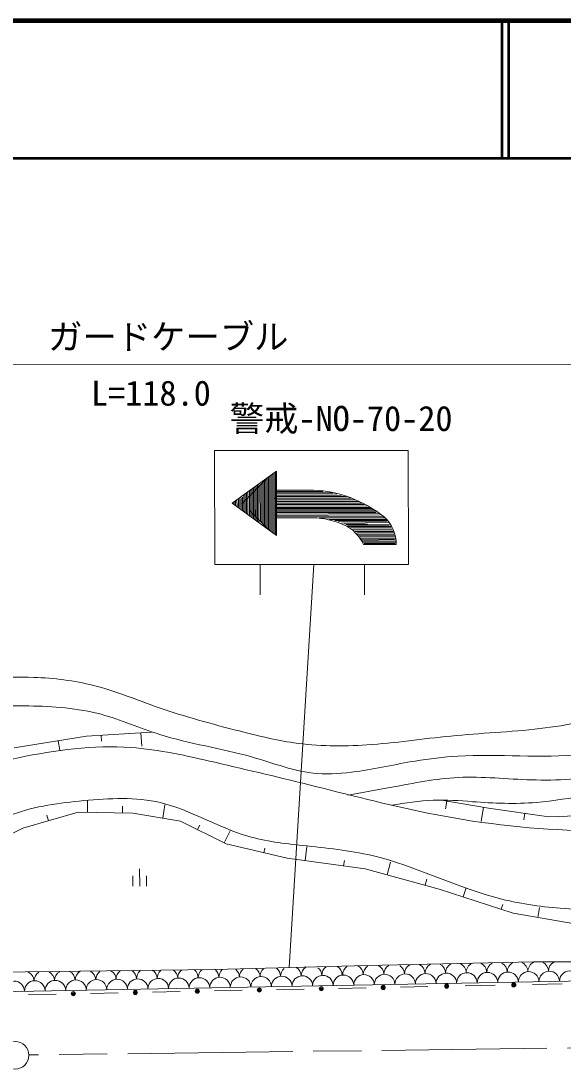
# Model space of a CAD drawing. Units: millimetres, scale not verified. Extents: x -199886483 to 680000, y -5525939 to 380000.
# Drawn here: x 262747 to 302212, y 303672 to 380000 of the extents above; entities that cross this region are included whole.
import ezdxf
from ezdxf.enums import TextEntityAlignment as Align

# ---------------------------------------------------------------- set-up
doc = ezdxf.new("R2010")
doc.units = ezdxf.units.MM
doc.header["$LTSCALE"] = 1000
doc.linetypes.add('CHAIN', pattern=[18.5, 12, -1.5, 3.5, -1.5])
for name, color, linetype, lineweight in [('M-BGD', 7, 'Continuous', 13), ('M-BMK-SRVR', 3, 'Continuous', 13), ('M-STR-STR1', 1, 'Continuous', 13), ('M-STR-STR3', 7, 'Continuous', 13), ('M-STR-STRC', 7, 'Continuous', 13), ('M-TTL', 2, 'Continuous', 140), ('M-TTL-LINE', 7, 'Continuous', 50)]:
    doc.layers.add(name, color=color, linetype=linetype, lineweight=lineweight)
doc.styles.add('ＭＳ ゴシック', font='')
doc.styles.get('ＭＳ ゴシック').set_extended_font_data('MS Gothic')

msp = doc.modelspace()

# ---------------------------------------------------------------- linework, layer by layer
at = {"layer": 'M-BGD'}
for p, q in [((267520, 327914), (272240, 328213)), ((262252, 327068), (267520, 327914)), ((265567, 326897), (265457, 327583)), ((268608, 327556), (268582, 327981)), ((271538, 327182), (271476, 328164)), ((267597, 323199), (267583, 322372)), ((273230, 322902), (273069, 321946)), ((296782, 322670), (293504, 323235)), ((293659, 322611), (293759, 323191)), ((262874, 321209), (266904, 322384)), ((264631, 322165), (264750, 321757)), ((266904, 322384), (270886, 322314)), ((270151, 322825), (270142, 322327)), ((270886, 322314), (274355, 321729)), ((296245, 321695), (296424, 322732)), ((301181, 322050), (296782, 322670)), ((299359, 321809), (299428, 322297)), ((307198, 322262), (301181, 322050)), ((274355, 321729), (277678, 320070)), ((275766, 321439), (275600, 321108)), ((258478, 319033), (262874, 321209)), ((277981, 321028), (277538, 320140)), ((277678, 320070), (282124, 319023)), ((283569, 319881), (283427, 318844)), ((280511, 319768), (280429, 319422)), ((282124, 319023), (287817, 318244)), ((286294, 318854), (286240, 318460)), ((289658, 318744), (289404, 317812)), ((270888, 317747), (270889, 316997)), ((271388, 318248), (271389, 316998)), ((271889, 316998), (271888, 317748)), ((287817, 318244), (293192, 316782)), ((292300, 317495), (292181, 317057)), ((293192, 316782), (298591, 315026)), ((295164, 316857), (294953, 316209)), ((297834, 315663), (297719, 315310)), ((300503, 315443), (300376, 314715)), ((298591, 315026), (303062, 314247)), ((300059, 311485), (287943, 311209)), ((306704, 311489), (300059, 311485)), ((276853, 310909), (260535, 310728)), ((287943, 311209), (276853, 310909)), ((318435, 310364), (246527, 309034)), ((265309, 309132), (263304, 309091)), ((269821, 309223), (267816, 309182)), ((274333, 309314), (272328, 309273)), ((278845, 309405), (276839, 309364)), ((283356, 309496), (281351, 309455)), ((287868, 309587), (285863, 309546)), ((292380, 309678), (290375, 309637)), ((297269, 309775), (295096, 309732)), ((302158, 309873), (299985, 309830))]:
    msp.add_line(p, q, dxfattribs=at)
for centre, radius in [((298627, 309802), 150), ((298627, 309802), 100), ((266563, 309157), 150), ((266563, 309157), 100), ((266563, 309157), 50), ((271074, 309248), 150), ((271074, 309248), 100), ((271074, 309248), 50), ((275586, 309339), 150), ((275586, 309339), 100), ((275586, 309339), 50), ((280098, 309430), 150), ((280098, 309430), 100), ((280098, 309430), 50), ((284610, 309521), 150), ((284610, 309521), 100), ((284610, 309521), 50), ((289121, 309612), 150), ((289121, 309612), 100), ((289121, 309612), 50), ((293738, 309705), 150), ((293738, 309705), 100), ((293738, 309705), 50), ((298627, 309802), 50)]:
    msp.add_circle(centre, radius, dxfattribs=at)
for centre, start, end in [((298905, 310751), 1.05945, 66.08123), ((300403, 310779), 116.84219, 181.05945), ((300403, 310779), 1.05945, 61.8624), ((301902, 310807), 118.3304, 181.05945), ((262945, 310057), 3.25289, 67.22748), ((264443, 310084), 121.42122, 178.86062), ((264443, 310084), 3.25289, 62.46868), ((265941, 310112), 119.94406, 178.86062), ((265941, 310112), 3.25289, 63.37432), ((267439, 310140), 120.11214, 178.86062), ((267439, 310140), 3.25289, 60.42241), ((268937, 310168), 127.09747, 178.86062), ((268937, 310168), 3.25289, 61.29608), ((270413, 310217), 126.62212, 180.66435), ((270413, 310217), 1.05945, 56.59432), ((271912, 310245), 129.83378, 181.05945), ((271912, 310245), 1.05945, 56.27196), ((273410, 310272), 129.97208, 181.05945), ((273410, 310272), 1.05945, 53.75847), ((274908, 310300), 130.3888, 181.05945), ((274908, 310300), 1.05945, 51.31958), ((276406, 310328), 130.5768, 181.05945), ((276406, 310328), 1.05945, 48.79092), ((277904, 310355), 132.14513, 181.05945), ((277904, 310355), 1.05945, 49.60524), ((279402, 310383), 130.32201, 181.05945), ((279402, 310383), 1.05945, 52.60265), ((280900, 310411), 131.92678, 181.05945), ((280900, 310411), 1.05945, 52.7683), ((282398, 310438), 131.80376, 181.05945), ((282398, 310438), 1.05945, 56.05326), ((283896, 310466), 123.32624, 181.05945), ((283896, 310466), 1.05945, 51.48822), ((285394, 310494), 124.30719, 181.05945), ((285394, 310494), 1.05945, 58.09524), ((286921, 310530), 125.74813, 181.05945), ((286921, 310530), 1.05945, 62.96777), ((288419, 310557), 125.4259, 181.05945), ((288419, 310557), 1.05945, 62.18182), ((289917, 310585), 121.99483, 181.05945), ((289917, 310585), 1.05945, 57.43403), ((291415, 310613), 119.43878, 181.05945), ((291415, 310613), 1.05945, 62.54414), ((292913, 310640), 118.1546, 181.05945), ((293716, 309907), 1.05945, 181.05945), ((292913, 310640), 1.05945, 61.11272), ((294411, 310668), 118.69455, 181.05945), ((295214, 309934), 1.05945, 181.05945), ((294411, 310668), 1.05945, 66.48886), ((295909, 310696), 114.44353, 181.05945), ((296713, 309962), 1.05945, 181.05945), ((295909, 310696), 1.05945, 65.98089), ((297407, 310723), 118.24399, 181.05945), ((298211, 309990), 1.05945, 181.05945), ((297407, 310723), 1.05945, 62.64246), ((298905, 310751), 117.74687, 181.05945), ((299709, 310018), 1.05945, 181.05945), ((301207, 310045), 1.05945, 181.05945), ((302705, 310073), 1.05945, 181.05945), ((262257, 309325), 1.05945, 181.05945), ((263755, 309353), 1.05945, 181.05945), ((265253, 309380), 1.05945, 181.05945), ((266751, 309408), 1.05945, 181.05945), ((268249, 309436), 1.05945, 181.05945), ((269747, 309464), 1.05945, 181.05945), ((271245, 309491), 1.05945, 181.05945), ((272743, 309519), 1.05945, 181.05945), ((274241, 309547), 1.05945, 181.05945), ((275739, 309574), 1.05945, 181.05945), ((277237, 309602), 1.05945, 181.05945), ((278736, 309630), 1.05945, 181.05945), ((280234, 309657), 1.05945, 181.05945), ((281732, 309685), 1.05945, 181.05945), ((283230, 309713), 1.05945, 181.05945), ((284728, 309741), 1.05945, 181.05945), ((286226, 309768), 1.05945, 181.05945), ((287724, 309796), 1.05945, 181.05945), ((289222, 309824), 1.05945, 181.05945), ((290720, 309851), 1.05945, 181.05945), ((292218, 309879), 1.05945, 181.05945)]:
    msp.add_arc(centre, 749, start, end, dxfattribs=at)
for points, knots in [([(316676, 333571), (315152, 333012), (313628, 332453), (312117, 331852), (310249, 331109), (308402, 330302), (306486, 329703), (304553, 329098), (302548, 328704), (300532, 328465), (298373, 328210), (296201, 328134), (294042, 327925), (292003, 327727), (289976, 327411), (287927, 327278), (286155, 327162), (284367, 327183), (282616, 327435), (281277, 327628), (279959, 327955), (278645, 328291), (276658, 328799), (274680, 329326), (272744, 330004), (271172, 330554), (269627, 331204), (268022, 331611), (266610, 331968), (265152, 332139), (263676, 332198), (261587, 332283), (259462, 332146), (257508, 331497), (256256, 331082), (255075, 330457), (253807, 330047), (251938, 329442), (249882, 329305), (247960, 329667), (246630, 329918), (245363, 330409), (244097, 330899)], [0, 0, 0, 0, 1, 1, 1, 2, 2, 2, 3, 3, 3, 4, 4, 4, 5, 5, 5, 6, 6, 6, 7, 7, 7, 8, 8, 8, 9, 9, 9, 10, 10, 10, 11, 11, 11, 12, 12, 12, 13, 13, 13, 14, 14, 14, 14]), ([(241154, 330023), (241853, 329699), (242552, 329375), (243261, 329055), (244474, 328509), (245717, 327975), (247012, 327772), (248030, 327613), (249081, 327658), (250130, 327711), (251451, 327777), (252771, 327855), (254027, 328198), (255300, 328545), (256506, 329164), (257773, 329546), (259547, 330081), (261438, 330152), (263318, 330118), (265105, 330086), (266882, 329959), (268580, 329505), (270026, 329118), (271416, 328494), (272847, 328038), (275028, 327343), (277306, 327038), (279526, 326405), (281122, 325950), (282689, 325325), (284319, 325192), (285255, 325116), (286213, 325202), (287156, 325337), (288603, 325544), (290015, 325865), (291447, 326103), (292472, 326273), (293508, 326401), (294546, 326462), (297557, 326640), (300594, 326262), (303591, 326590), (305713, 326822), (307815, 327408), (309759, 328310), (311500, 329118), (313113, 330179), (314854, 330942), (316641, 331725), (318563, 332193), (320485, 332662)], [0, 0, 0, 0, 1, 1, 1, 2, 2, 2, 3, 3, 3, 4, 4, 4, 5, 5, 5, 6, 6, 6, 7, 7, 7, 8, 8, 8, 9, 9, 9, 10, 10, 10, 11, 11, 11, 12, 12, 12, 13, 13, 13, 14, 14, 14, 15, 15, 15, 16, 16, 16, 17, 17, 17, 17]), ([(286556, 323627), (287616, 323812), (288675, 323997), (289737, 324194), (291345, 324494), (292957, 324823), (294578, 324904), (296348, 324992), (298128, 324785), (299915, 324731), (301790, 324674), (303671, 324786), (305499, 325158), (306795, 325422), (308064, 325817), (309315, 326256), (310649, 326725), (311962, 327244), (313238, 327849), (314743, 328563), (316195, 329395), (317760, 329972), (319006, 330432), (320323, 330731), (321647, 330823), (322378, 330874), (323110, 330861), (323842, 330848), (324664, 330832), (325486, 330814), (326307, 330849), (327353, 330893), (328398, 331023), (329448, 330974), (330353, 330932), (331263, 330758), (332098, 330421), (332867, 330111), (333573, 329664), (334280, 329216)], [0, 0, 0, 0, 1, 1, 1, 2, 2, 2, 3, 3, 3, 4, 4, 4, 5, 5, 5, 6, 6, 6, 7, 7, 7, 8, 8, 8, 9, 9, 9, 10, 10, 10, 11, 11, 11, 12, 12, 12, 13, 13, 13, 13]), ([(233850, 330046), (235749, 328632), (237648, 327218), (239429, 325695), (240877, 324458), (242246, 323149), (243688, 321833), (244594, 321006), (245528, 320177), (246624, 319731), (247486, 319381), (248448, 319268), (249413, 319195), (251951, 319001), (254512, 319077), (256849, 319884), (258672, 320514), (260360, 321589), (262180, 322236), (263813, 322816), (265553, 323051), (267316, 323217), (269197, 323395), (271105, 323494), (272893, 323074), (275077, 322561), (277082, 321275), (279254, 320632), (280552, 320248), (281909, 320093), (283266, 319949), (284964, 319769), (286662, 319605), (288305, 319218), (291521, 318461), (294530, 316849), (297749, 316044), (299236, 315673), (300768, 315474), (302299, 315362), (305948, 315096), (309594, 315326), (313257, 315613), (315651, 315801), (318051, 316013), (320350, 316596), (322871, 317236), (325269, 318322), (327687, 319389), (329283, 320093), (330888, 320790), (332578, 321104), (334205, 321407), (335911, 321356), (337568, 321156), (339563, 320916), (341487, 320460), (343439, 319888), (344997, 319431), (346572, 318900), (347794, 317885), (348076, 317651), (348339, 317391), (348601, 317132)], [0, 0, 0, 0, 1, 1, 1, 2, 2, 2, 3, 3, 3, 4, 4, 4, 5, 5, 5, 6, 6, 6, 7, 7, 7, 8, 8, 8, 9, 9, 9, 10, 10, 10, 11, 11, 11, 12, 12, 12, 13, 13, 13, 14, 14, 14, 15, 15, 15, 16, 16, 16, 17, 17, 17, 18, 18, 18, 19, 19, 19, 20, 20, 20, 21, 21, 21, 21]), ([(239916, 329903), (240754, 329020), (241592, 328136), (242608, 327556), (243677, 326946), (244943, 326671), (246180, 326384), (247696, 326034), (249169, 325666), (250681, 325409), (252148, 325159), (253651, 325013), (255133, 325069), (257638, 325163), (260083, 325833), (262569, 326345), (265271, 326902), (268022, 327272), (270738, 327084), (272794, 326942), (274830, 326480), (276854, 326011), (279313, 325442), (281754, 324863), (284193, 324255), (287085, 323534), (289973, 322773), (292902, 322205), (296526, 321503), (300212, 321096), (303910, 321038), (307123, 320987), (310346, 321200), (313498, 321777), (315502, 322145), (317476, 322660), (319466, 323102), (322242, 323719), (325048, 324196), (327732, 325211), (329889, 326026), (331968, 327189), (334188, 327514), (336510, 327854), (338987, 327277), (341283, 326491), (342743, 325990), (344131, 325404), (345491, 324732), (346822, 324074), (348126, 323334), (349504, 322778), (350602, 322334), (351746, 322007), (352880, 321655), (354019, 321300), (355147, 320920), (356276, 320539)], [0, 0, 0, 0, 1, 1, 1, 2, 2, 2, 3, 3, 3, 4, 4, 4, 5, 5, 5, 6, 6, 6, 7, 7, 7, 8, 8, 8, 9, 9, 9, 10, 10, 10, 11, 11, 11, 12, 12, 12, 13, 13, 13, 14, 14, 14, 15, 15, 15, 16, 16, 16, 17, 17, 17, 18, 18, 18, 19, 19, 19, 19]), ([(334221, 328424), (332965, 328848), (331710, 329272), (330433, 329292), (329477, 329307), (328509, 329096), (327539, 328978), (326358, 328835), (325175, 328832), (323993, 328976), (323328, 329058), (322663, 329186), (322007, 329174), (320817, 329151), (319659, 328665), (318518, 328207), (316909, 327561), (315334, 326969), (313781, 326303), (312703, 325841), (311635, 325344), (310547, 324854), (309416, 324345), (308263, 323845), (307058, 323661), (306065, 323509), (305037, 323572), (304023, 323517), (302764, 323449), (301526, 323198), (300278, 323089), (298736, 322954), (297179, 323033), (295625, 323143), (294667, 323211), (293711, 323290), (292759, 323255), (291744, 323218), (290734, 323051), (289724, 322884)], [0, 0, 0, 0, 1, 1, 1, 2, 2, 2, 3, 3, 3, 4, 4, 4, 5, 5, 5, 6, 6, 6, 7, 7, 7, 8, 8, 8, 9, 9, 9, 10, 10, 10, 11, 11, 11, 12, 12, 12, 13, 13, 13, 13])]:
    msp.add_open_spline(points, degree=3, knots=knots, dxfattribs=at)
at = {"layer": 'M-BMK-SRVR'}
msp.add_circle((262315, 304672), 1000, dxfattribs=at)
at = {"layer": 'M-STR-STR1', "color": 2, "linetype": 'CHAIN'}
msp.add_line((319529, 305416), (263345, 304699), dxfattribs=at)
at = {"layer": 'M-STR-STR3'}
msp.add_line((223625, 354926), (339989, 354996), dxfattribs=at)
at = {"layer": 'M-STR-STRC'}
for p, q in [((276846, 348711), (290946, 348720)), ((276851, 340411), (276846, 348711)), ((290946, 348720), (290951, 340420)), ((281347, 347201), (278114, 344880)), ((280744, 346767), (278845, 344867)), ((280575, 343089), (280573, 346596)), ((280675, 343017), (280673, 346696)), ((280775, 342944), (280773, 346796)), ((280875, 342871), (280873, 346860)), ((280975, 342798), (280973, 346932)), ((281075, 342726), (281073, 347004)), ((281175, 342653), (281172, 347075)), ((281275, 342580), (281272, 347147)), ((281350, 342526), (281347, 347201)), ((279376, 343961), (279375, 345785)), ((279476, 343889), (279475, 345857)), ((279576, 343816), (279575, 345928)), ((279676, 343743), (279675, 346000)), ((279776, 343670), (279775, 346072)), ((279876, 343598), (279875, 346144)), ((279975, 343526), (279973, 346214)), ((280075, 343453), (280073, 346286)), ((280175, 343539), (280173, 346196)), ((280275, 343439), (280273, 346296)), ((280375, 343235), (280373, 346396)), ((280475, 343162), (280473, 346496)), ((281342, 345836), (284049, 345837)), ((278376, 344729), (278376, 345031)), ((278476, 344671), (278475, 345089)), ((278576, 344613), (278575, 345146)), ((278676, 344556), (278675, 345204)), ((278776, 344440), (278775, 345262)), ((278876, 344354), (278875, 345320)), ((278976, 344299), (278975, 345435)), ((279076, 344244), (279075, 345539)), ((279176, 344107), (279175, 345641)), ((279276, 344034), (279275, 345713)), ((279875, 345398), (279878, 345398)), ((281222, 345241), (286793, 345242)), ((281272, 345441), (286078, 345461)), ((281322, 345125), (287083, 345128)), ((281338, 345740), (284729, 345742)), ((281338, 345640), (285441, 345643)), ((281338, 345557), (285743, 345542)), ((281338, 345358), (286445, 345361)), ((281389, 345008), (287395, 345004)), ((281350, 342526), (278114, 344880)), ((278176, 344844), (278176, 344915)), ((278276, 344786), (278276, 344973)), ((280759, 342955), (279376, 344337)), ((279814, 344400), (279814, 343900)), ((281306, 344692), (287964, 344667)), ((281306, 344576), (288131, 344567)), ((281355, 344892), (287579, 344878)), ((281389, 344775), (287769, 344779)), ((281389, 344393), (288441, 344397)), ((281389, 344293), (288591, 344297)), ((281406, 344493), (288261, 344487)), ((281339, 343927), (289069, 343917)), ((281349, 343814), (284017, 343820)), ((281356, 344210), (288608, 344198)), ((281406, 344093), (288807, 344131)), ((281406, 343994), (288925, 344036)), ((284450, 343804), (289236, 343815)), ((285182, 343697), (289352, 343688)), ((285598, 343614), (289423, 343616)), ((285830, 343514), (289373, 343566)), ((286097, 343431), (289473, 343466)), ((286292, 343372), (289639, 343339)), ((286429, 343315), (289607, 343350)), ((286513, 343232), (289556, 343267)), ((286513, 343182), (289673, 343184)), ((286745, 343082), (289689, 343101)), ((286865, 342933), (289809, 342917)), ((286916, 343005), (289756, 343001)), ((287074, 342831), (289856, 342818)), ((287196, 342726), (289931, 342718)), ((287250, 342617), (289892, 342603)), ((287297, 342500), (289956, 342502)), ((287419, 342336), (290028, 342302)), ((287444, 342434), (289990, 342403)), ((287544, 342251), (289939, 342236)), ((287553, 342119), (290023, 342103)), ((287561, 342168), (290039, 342203)), ((287607, 342017), (290022, 342036)), ((287727, 341952), (289990, 341936)), ((287675, 341872), (287934, 341872)), ((290073, 341874), (287847, 341872)), ((290951, 340420), (276851, 340411)), ((280151, 340413), (280153, 338210)), ((284080, 340416), (282266, 311062)), ((287751, 340418), (287753, 338214))]:
    msp.add_line(p, q, dxfattribs=at)
for centre, radius, start, end in [((283626, 336999), 8848, 50.896, 87.25609), ((283872, 338090), 5732, 65.70911, 88.54519), ((287288, 341847), 2784, 0.54784, 46.45632), ((285132, 340769), 2772, 23.44326, 66.66265)]:
    msp.add_arc(centre, radius, start, end, dxfattribs=at)
at = {"layer": 'M-TTL'}
msp.add_line((680000, 380000), (40000, 380000), dxfattribs=at)
at = {"layer": 'M-TTL-LINE'}
for p, q in [((297750, 380000), (297750, 370000)), ((298250, 380000), (298250, 370000)), ((40000, 370000), (680000, 370000))]:
    msp.add_line(p, q, dxfattribs=at)

# ---------------------------------------------------------------- texts
at = {"layer": 'M-STR-STR3', "style": 'ＭＳ ゴシック'}
for s, p in [('ガードケーブル', (264720, 355530)), ('L=118.0', (267843, 351431))]:
    msp.add_text(s, height=1833, rotation=0.035, dxfattribs=at).set_placement(p, align=Align.BOTTOM_LEFT)
at = {"layer": 'M-STR-STRC', "style": 'ＭＳ ゴシック'}
msp.add_text('警戒-NO-70-20', height=1833, rotation=0.035, dxfattribs=at).set_placement((277946, 349580), align=Align.BOTTOM_LEFT)

doc.saveas('drawing.dxf')
